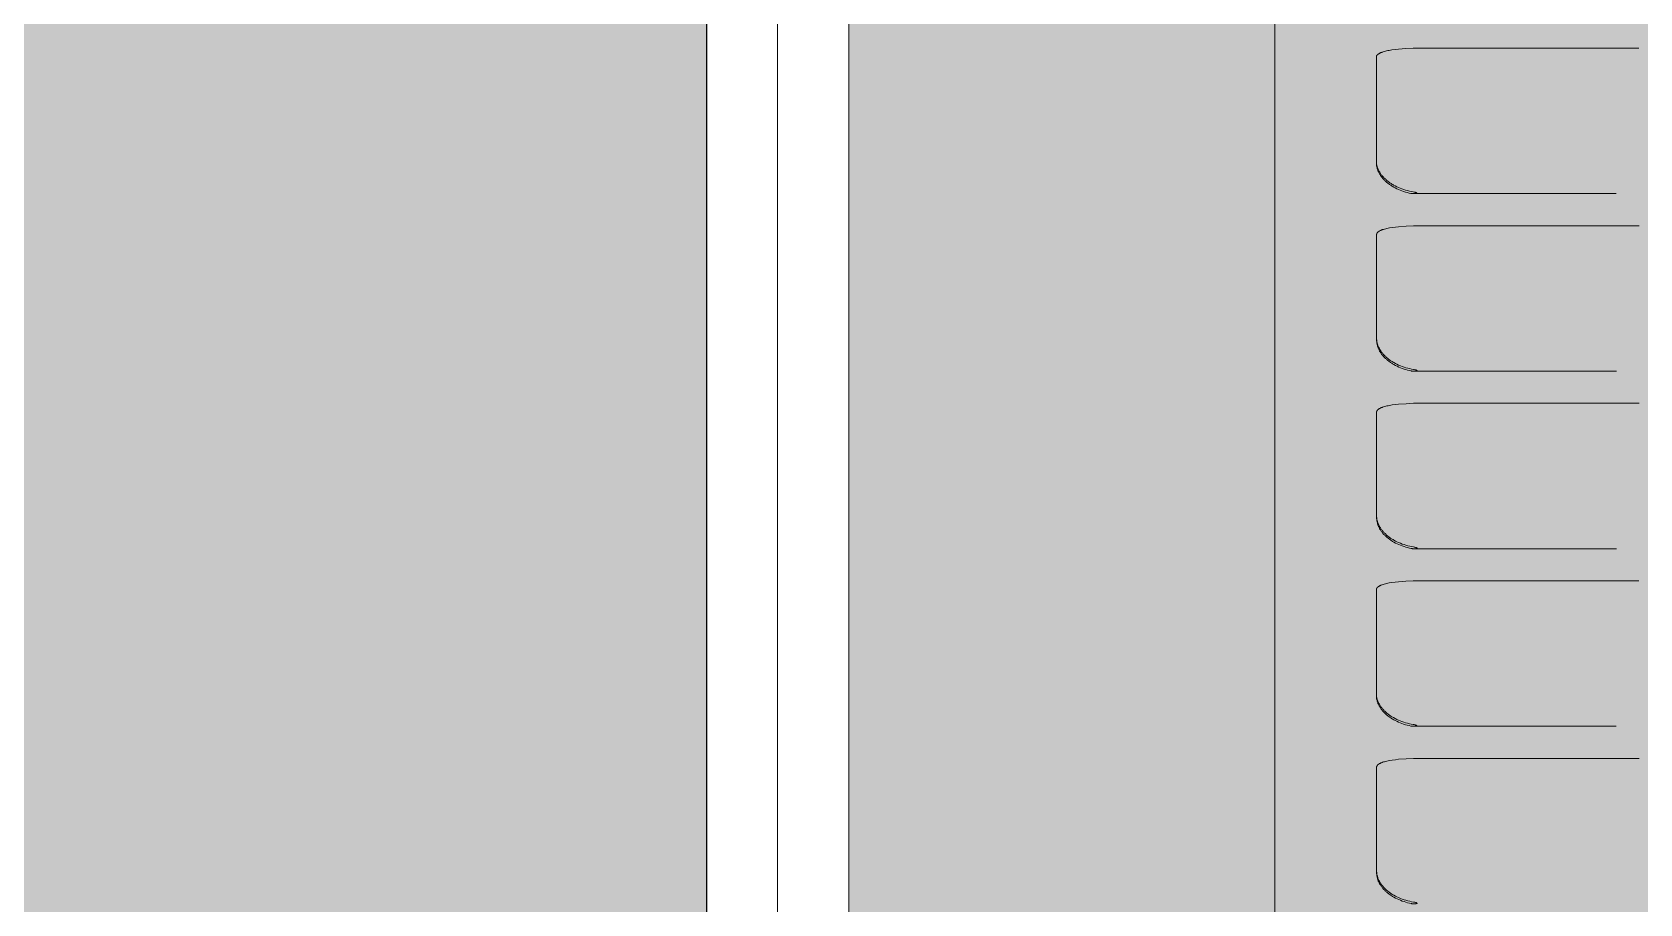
# Model space of a CAD drawing. Header units: millimetres. Extents: x 126 to 12547, y 1644 to 26714.
# Drawn here: x 727.3 to 840.5, y 25521.6 to 25583 of the extents above; entities that cross this region are included whole.
import ezdxf

# ---------------------------------------------------------------- set-up
doc = ezdxf.new("R2010")
doc.units = ezdxf.units.MM
doc.linetypes.add('CONTINUA', pattern=[0])
doc.layers.add('cono piramide', color=4, linetype='Continuous')
for name, color, linetype, lineweight in [('F_ARREDI_pareti', 1, 'Continuous', 0), ('F_CARROZZERIA esterna', 9, 'Continuous', 5), ('F_INFISSI', 4, 'Continuous', 5), ('F_MINERAL WALL', 6, 'Continuous', 5), ('F_Tendaggio', 252, 'Continuous', 5), ('F_VETRO', 140, 'Continuous', 5)]:
    doc.layers.add(name, color=color, linetype=linetype, lineweight=lineweight)

# ---------------------------------------------------------------- blocks, each defined once
blk = doc.blocks.new('TENDAGGIO_infisso piccolo_prospetto_fronte')
at = {"layer": 'F_Tendaggio'}
for points in [[(734413.38, 513679.34), (734413.34, 513679.33), (734412.82, 513679.31), (734412.3, 513679.27), (734412.07, 513679.24), (734411.85, 513679.21), (734411.65, 513679.18), (734411.56, 513679.16), (734411.47, 513679.14), (734411.39, 513679.12), (734411.31, 513679.1), (734411.23, 513679.08), (734411.16, 513679.06), (734411.13, 513679.04), (734411.1, 513679.03), (734411.07, 513679.02), (734411.04, 513679.01), (734411.01, 513679), (734410.99, 513678.98), (734410.96, 513678.97), (734410.94, 513678.96), (734410.92, 513678.94), (734410.91, 513678.94), (734410.89, 513678.93), (734410.89, 513678.92), (734410.88, 513678.92), (734410.87, 513678.91), (734410.86, 513678.9), (734410.85, 513678.9), (734410.84, 513678.89), (734410.83, 513678.88), (734410.83, 513678.87), (734410.82, 513678.87), (734410.81, 513678.86), (734410.81, 513678.85), (734410.8, 513678.85), (734410.79, 513678.84), (734410.79, 513678.83), (734410.79, 513678.83), (734410.78, 513678.82), (734410.78, 513678.82), (734410.78, 513678.82), (734410.78, 513678.81), (734410.78, 513678.81), (734410.77, 513678.8), (734410.77, 513678.8), (734410.77, 513678.8), (734410.77, 513678.79), (734410.77, 513678.79), (734410.77, 513678.79), (734410.76, 513678.78), (734410.76, 513678.78), (734410.76, 513678.77), (734410.76, 513678.77), (734410.76, 513678.77), (734410.76, 513678.76), (734410.76, 513678.76), (734410.76, 513678.75), (734410.76, 513678.75), (734410.75, 513678.75), (734410.75, 513678.74), (734410.75, 513678.74), (734410.75, 513678.73), (734410.75, 513678.73), (734410.75, 513678.73), (734410.75, 513671.38), (734410.75, 513671.33), (734410.76, 513671.29), (734410.76, 513671.25), (734410.77, 513671.2), (734410.77, 513671.16), (734410.78, 513671.12), (734410.79, 513671.07), (734410.8, 513671.03), (734410.81, 513670.98), (734410.83, 513670.94), (734410.84, 513670.9), (734410.86, 513670.85), (734410.88, 513670.81), (734410.89, 513670.77), (734410.92, 513670.72), (734410.94, 513670.68), (734410.96, 513670.64), (734410.99, 513670.6), (734411.01, 513670.56), (734411.04, 513670.51), (734411.07, 513670.47), (734411.1, 513670.43), (734411.13, 513670.39), (734411.16, 513670.35), (734411.2, 513670.31), (734411.23, 513670.27), (734411.27, 513670.23), (734411.31, 513670.19), (734411.35, 513670.15), (734411.39, 513670.11), (734411.43, 513670.08), (734411.47, 513670.04), (734411.51, 513670), (734411.56, 513669.97), (734411.61, 513669.93), (734411.65, 513669.9), (734411.7, 513669.86), (734411.75, 513669.83), (734411.8, 513669.8), (734411.85, 513669.76), (734411.9, 513669.73), (734411.96, 513669.7), (734412.07, 513669.64), (734412.18, 513669.58), (734412.3, 513669.53), (734412.43, 513669.48), (734412.55, 513669.43), (734412.68, 513669.38), (734412.81, 513669.34), (734412.94, 513669.31), (734413.08, 513669.27), (734413.21, 513669.24), (734413.34, 513669.22)], [(734429.23, 513679.34), (734413.38, 513679.34)], [(734413.6, 513669.14), (734413.6, 513669.14), (734413.6, 513669.14), (734413.6, 513669.14), (734413.6, 513669.14), (734413.6, 513669.14), (734413.6, 513669.14), (734413.6, 513669.14), (734413.6, 513669.13), (734413.6, 513669.13), (734413.6, 513669.13), (734413.6, 513669.13), (734413.6, 513669.13), (734413.6, 513669.13), (734413.6, 513669.13), (734413.6, 513669.13), (734413.6, 513669.13), (734413.6, 513669.13), (734413.6, 513669.13), (734413.6, 513669.13), (734413.6, 513669.13), (734413.6, 513669.13), (734413.6, 513669.13), (734413.6, 513669.13), (734413.6, 513669.13), (734413.6, 513669.13), (734413.6, 513669.13), (734413.6, 513669.13), (734413.6, 513669.13), (734413.6, 513669.13), (734413.6, 513669.13), (734413.6, 513669.13), (734413.6, 513669.13), (734413.6, 513669.13), (734413.6, 513669.13), (734413.6, 513669.13), (734413.6, 513669.13), (734413.6, 513669.13), (734413.6, 513669.13), (734413.6, 513669.13), (734413.6, 513669.13), (734413.6, 513669.13), (734413.6, 513669.12), (734413.6, 513669.12), (734413.59, 513669.12), (734413.59, 513669.12), (734413.59, 513669.12), (734413.59, 513669.12), (734413.59, 513669.12), (734413.59, 513669.12), (734413.59, 513669.12), (734413.58, 513669.12), (734413.57, 513669.12), (734413.56, 513669.11), (734413.55, 513669.11), (734413.54, 513669.11), (734413.52, 513669.1), (734413.51, 513669.1), (734413.5, 513669.1), (734413.46, 513669.1), (734413.44, 513669.1), (734413.41, 513669.1), (734413.39, 513669.1), (734413.36, 513669.1), (734413.33, 513669.1), (734413.31, 513669.1), (734413.28, 513669.1), (734413.26, 513669.1), (734413.23, 513669.11), (734413.21, 513669.11), (734413.18, 513669.11), (734413.05, 513669.14), (734412.93, 513669.17), (734412.8, 513669.21), (734412.67, 513669.25), (734412.55, 513669.29), (734412.43, 513669.34), (734412.31, 513669.39), (734412.19, 513669.44), (734412.08, 513669.5), (734411.97, 513669.56), (734411.87, 513669.62), (734411.82, 513669.65), (734411.77, 513669.68), (734411.72, 513669.71), (734411.67, 513669.75), (734411.62, 513669.78), (734411.58, 513669.82), (734411.54, 513669.85), (734411.49, 513669.89), (734411.45, 513669.92), (734411.41, 513669.96), (734411.37, 513669.99), (734411.33, 513670.03), (734411.29, 513670.07), (734411.26, 513670.11), (734411.22, 513670.14), (734411.19, 513670.18), (734411.16, 513670.22), (734411.13, 513670.26), (734411.1, 513670.3), (734411.07, 513670.34), (734411.04, 513670.38), (734411.01, 513670.42), (734410.99, 513670.46), (734410.96, 513670.5), (734410.94, 513670.54), (734410.92, 513670.58), (734410.9, 513670.62), (734410.88, 513670.66), (734410.86, 513670.7), (734410.85, 513670.75), (734410.83, 513670.79), (734410.82, 513670.83), (734410.81, 513670.87), (734410.8, 513670.91), (734410.79, 513670.95), (734410.78, 513670.99), (734410.77, 513671.04), (734410.76, 513671.08), (734410.76, 513671.12), (734410.76, 513671.16), (734410.75, 513671.2), (734410.75, 513671.33)], [(734413.34, 513669.22), (734413.4, 513669.21), (734413.45, 513669.2), (734413.49, 513669.19), (734413.51, 513669.18), (734413.54, 513669.18), (734413.55, 513669.17), (734413.56, 513669.17), (734413.56, 513669.17), (734413.57, 513669.16), (734413.57, 513669.16), (734413.58, 513669.16), (734413.58, 513669.16), (734413.58, 513669.16), (734413.59, 513669.16), (734413.59, 513669.15), (734413.59, 513669.15), (734413.59, 513669.15), (734413.59, 513669.15), (734413.59, 513669.15), (734413.6, 513669.15), (734413.6, 513669.15), (734413.6, 513669.15), (734413.6, 513669.15), (734413.6, 513669.15), (734413.6, 513669.15), (734413.6, 513669.15), (734413.6, 513669.15), (734413.6, 513669.15), (734413.6, 513669.15), (734413.6, 513669.14), (734413.6, 513669.14), (734413.6, 513669.14), (734413.6, 513669.14), (734413.6, 513669.14), (734413.6, 513669.14), (734413.6, 513669.14), (734413.6, 513669.14), (734413.6, 513669.14), (734413.6, 513669.14), (734413.6, 513669.14), (734413.6, 513669.14), (734413.6, 513669.14), (734413.6, 513669.14), (734413.6, 513669.14), (734413.6, 513669.14), (734413.6, 513669.14), (734413.6, 513669.14), (734413.6, 513669.14), (734413.6, 513669.14), (734413.6, 513669.14), (734413.6, 513669.14), (734413.6, 513669.14), (734413.6, 513669.14), (734413.6, 513669.14), (734413.6, 513669.14), (734413.6, 513669.14)], [(734413.39, 513669.1), (734427.63, 513669.1)], [(734413.4, 513666.84), (734413.36, 513666.84), (734412.84, 513666.81), (734412.32, 513666.77), (734412.09, 513666.74), (734411.87, 513666.71), (734411.67, 513666.68), (734411.58, 513666.66), (734411.49, 513666.64), (734411.41, 513666.62), (734411.33, 513666.6), (734411.25, 513666.58), (734411.18, 513666.56), (734411.15, 513666.55), (734411.12, 513666.54), (734411.09, 513666.52), (734411.06, 513666.51), (734411.03, 513666.5), (734411.01, 513666.49), (734410.98, 513666.47), (734410.96, 513666.46), (734410.94, 513666.45), (734410.93, 513666.44), (734410.92, 513666.43), (734410.91, 513666.43), (734410.9, 513666.42), (734410.89, 513666.41), (734410.88, 513666.41), (734410.87, 513666.4), (734410.86, 513666.39), (734410.85, 513666.38), (734410.85, 513666.38), (734410.84, 513666.37), (734410.83, 513666.36), (734410.83, 513666.36), (734410.82, 513666.35), (734410.81, 513666.34), (734410.81, 513666.33), (734410.81, 513666.33), (734410.8, 513666.33), (734410.8, 513666.32), (734410.8, 513666.32), (734410.8, 513666.31), (734410.8, 513666.31), (734410.79, 513666.31), (734410.79, 513666.3), (734410.79, 513666.3), (734410.79, 513666.3), (734410.79, 513666.29), (734410.79, 513666.29), (734410.78, 513666.28), (734410.78, 513666.28), (734410.78, 513666.28), (734410.78, 513666.27), (734410.78, 513666.27), (734410.78, 513666.26), (734410.78, 513666.26), (734410.78, 513666.26), (734410.78, 513666.25), (734410.78, 513666.25), (734410.77, 513666.25), (734410.77, 513666.24), (734410.77, 513666.24), (734410.77, 513666.23), (734410.77, 513666.23), (734410.77, 513658.88), (734410.77, 513658.84), (734410.78, 513658.79), (734410.78, 513658.75), (734410.79, 513658.7), (734410.79, 513658.66), (734410.8, 513658.62), (734410.81, 513658.57), (734410.82, 513658.53), (734410.83, 513658.49), (734410.85, 513658.44), (734410.86, 513658.4), (734410.88, 513658.36), (734410.9, 513658.31), (734410.92, 513658.27), (734410.94, 513658.23), (734410.96, 513658.18), (734410.98, 513658.14), (734411.01, 513658.1), (734411.03, 513658.06), (734411.06, 513658.02), (734411.09, 513657.97), (734411.12, 513657.93), (734411.15, 513657.89), (734411.18, 513657.85), (734411.22, 513657.81), (734411.25, 513657.77), (734411.29, 513657.73), (734411.33, 513657.69), (734411.37, 513657.66), (734411.41, 513657.62), (734411.45, 513657.58), (734411.49, 513657.54), (734411.53, 513657.51), (734411.58, 513657.47), (734411.63, 513657.43), (734411.67, 513657.4), (734411.72, 513657.36), (734411.77, 513657.33), (734411.82, 513657.3), (734411.87, 513657.27), (734411.93, 513657.23), (734411.98, 513657.2), (734412.09, 513657.14), (734412.2, 513657.08), (734412.32, 513657.03), (734412.45, 513656.98), (734412.57, 513656.93), (734412.7, 513656.88), (734412.83, 513656.84), (734412.96, 513656.81), (734413.1, 513656.78), (734413.23, 513656.75), (734413.36, 513656.72)], [(734429.25, 513666.84), (734413.4, 513666.84)], [(734413.63, 513656.64), (734413.63, 513656.64), (734413.63, 513656.64), (734413.63, 513656.64), (734413.63, 513656.64), (734413.63, 513656.64), (734413.63, 513656.64), (734413.63, 513656.64), (734413.63, 513656.64), (734413.63, 513656.64), (734413.63, 513656.64), (734413.63, 513656.64), (734413.63, 513656.64), (734413.62, 513656.64), (734413.62, 513656.64), (734413.62, 513656.64), (734413.62, 513656.64), (734413.62, 513656.64), (734413.62, 513656.64), (734413.62, 513656.64), (734413.62, 513656.64), (734413.62, 513656.63), (734413.62, 513656.63), (734413.62, 513656.63), (734413.62, 513656.63), (734413.62, 513656.63), (734413.62, 513656.63), (734413.62, 513656.63), (734413.62, 513656.63), (734413.62, 513656.63), (734413.62, 513656.63), (734413.62, 513656.63), (734413.62, 513656.63), (734413.62, 513656.63), (734413.62, 513656.63), (734413.62, 513656.63), (734413.62, 513656.63), (734413.62, 513656.63), (734413.62, 513656.63), (734413.62, 513656.63), (734413.62, 513656.63), (734413.62, 513656.63), (734413.62, 513656.63), (734413.62, 513656.63), (734413.62, 513656.63), (734413.61, 513656.63), (734413.61, 513656.63), (734413.61, 513656.62), (734413.61, 513656.62), (734413.61, 513656.62), (734413.61, 513656.62), (734413.6, 513656.62), (734413.59, 513656.62), (734413.58, 513656.61), (734413.57, 513656.61), (734413.56, 513656.61), (734413.54, 513656.61), (734413.53, 513656.6), (734413.52, 513656.6), (734413.48, 513656.6), (734413.46, 513656.6), (734413.43, 513656.6), (734413.41, 513656.6), (734413.38, 513656.6), (734413.35, 513656.6), (734413.33, 513656.6), (734413.3, 513656.6), (734413.28, 513656.6), (734413.25, 513656.61), (734413.23, 513656.61), (734413.2, 513656.62), (734413.08, 513656.64), (734412.95, 513656.68), (734412.82, 513656.71), (734412.7, 513656.75), (734412.57, 513656.79), (734412.45, 513656.84), (734412.33, 513656.89), (734412.21, 513656.95), (734412.1, 513657), (734411.99, 513657.06), (734411.89, 513657.12), (734411.84, 513657.15), (734411.79, 513657.18), (734411.74, 513657.22), (734411.69, 513657.25), (734411.65, 513657.28), (734411.6, 513657.32), (734411.56, 513657.35), (734411.51, 513657.39), (734411.47, 513657.42), (734411.43, 513657.46), (734411.39, 513657.5), (734411.35, 513657.53), (734411.32, 513657.57), (734411.28, 513657.61), (734411.24, 513657.65), (734411.21, 513657.69), (734411.18, 513657.72), (734411.15, 513657.76), (734411.12, 513657.8), (734411.09, 513657.84), (734411.06, 513657.88), (734411.03, 513657.92), (734411.01, 513657.96), (734410.98, 513658), (734410.96, 513658.04), (734410.94, 513658.08), (734410.92, 513658.13), (734410.9, 513658.17), (734410.88, 513658.21), (734410.87, 513658.25), (734410.85, 513658.29), (734410.84, 513658.33), (734410.83, 513658.37), (734410.82, 513658.41), (734410.81, 513658.46), (734410.8, 513658.5), (734410.79, 513658.54), (734410.78, 513658.58), (734410.78, 513658.62), (734410.78, 513658.66), (734410.77, 513658.7), (734410.77, 513658.84)], [(734413.36, 513656.72), (734413.42, 513656.71), (734413.47, 513656.7), (734413.51, 513656.69), (734413.53, 513656.69), (734413.56, 513656.68), (734413.57, 513656.68), (734413.58, 513656.67), (734413.58, 513656.67), (734413.59, 513656.67), (734413.6, 513656.66), (734413.6, 513656.66), (734413.6, 513656.66), (734413.6, 513656.66), (734413.61, 513656.66), (734413.61, 513656.66), (734413.61, 513656.66), (734413.61, 513656.65), (734413.61, 513656.65), (734413.62, 513656.65), (734413.62, 513656.65), (734413.62, 513656.65), (734413.62, 513656.65), (734413.62, 513656.65), (734413.62, 513656.65), (734413.62, 513656.65), (734413.62, 513656.65), (734413.62, 513656.65), (734413.62, 513656.65), (734413.62, 513656.65), (734413.62, 513656.65), (734413.62, 513656.65), (734413.62, 513656.65), (734413.62, 513656.65), (734413.62, 513656.65), (734413.62, 513656.65), (734413.62, 513656.64), (734413.62, 513656.64), (734413.62, 513656.64), (734413.62, 513656.64), (734413.62, 513656.64), (734413.62, 513656.64), (734413.62, 513656.64), (734413.62, 513656.64), (734413.62, 513656.64), (734413.62, 513656.64), (734413.62, 513656.64), (734413.63, 513656.64), (734413.63, 513656.64), (734413.63, 513656.64), (734413.63, 513656.64), (734413.63, 513656.64), (734413.63, 513656.64), (734413.63, 513656.64), (734413.63, 513656.64), (734413.63, 513656.64), (734413.63, 513656.64)], [(734413.41, 513656.6), (734427.65, 513656.6)], [(734413.4, 513654.34), (734413.36, 513654.34), (734412.84, 513654.31), (734412.32, 513654.27), (734412.09, 513654.25), (734411.87, 513654.22), (734411.67, 513654.18), (734411.58, 513654.17), (734411.49, 513654.15), (734411.41, 513654.13), (734411.33, 513654.11), (734411.25, 513654.08), (734411.18, 513654.06), (734411.15, 513654.05), (734411.12, 513654.04), (734411.09, 513654.03), (734411.06, 513654.01), (734411.03, 513654), (734411.01, 513653.99), (734410.98, 513653.98), (734410.96, 513653.96), (734410.94, 513653.95), (734410.93, 513653.94), (734410.92, 513653.94), (734410.91, 513653.93), (734410.9, 513653.92), (734410.89, 513653.91), (734410.88, 513653.91), (734410.87, 513653.9), (734410.86, 513653.89), (734410.85, 513653.89), (734410.85, 513653.88), (734410.84, 513653.87), (734410.83, 513653.86), (734410.83, 513653.86), (734410.82, 513653.85), (734410.81, 513653.84), (734410.81, 513653.84), (734410.81, 513653.83), (734410.8, 513653.83), (734410.8, 513653.82), (734410.8, 513653.82), (734410.8, 513653.82), (734410.8, 513653.81), (734410.79, 513653.81), (734410.79, 513653.81), (734410.79, 513653.8), (734410.79, 513653.8), (734410.79, 513653.79), (734410.79, 513653.79), (734410.78, 513653.79), (734410.78, 513653.78), (734410.78, 513653.78), (734410.78, 513653.77), (734410.78, 513653.77), (734410.78, 513653.77), (734410.78, 513653.76), (734410.78, 513653.76), (734410.78, 513653.76), (734410.78, 513653.75), (734410.77, 513653.75), (734410.77, 513653.74), (734410.77, 513653.74), (734410.77, 513653.74), (734410.77, 513653.73), (734410.77, 513646.38), (734410.77, 513646.34), (734410.78, 513646.29), (734410.78, 513646.25), (734410.79, 513646.21), (734410.79, 513646.16), (734410.8, 513646.12), (734410.81, 513646.08), (734410.82, 513646.03), (734410.83, 513645.99), (734410.85, 513645.95), (734410.86, 513645.9), (734410.88, 513645.86), (734410.9, 513645.82), (734410.92, 513645.77), (734410.94, 513645.73), (734410.96, 513645.69), (734410.98, 513645.64), (734411.01, 513645.6), (734411.03, 513645.56), (734411.06, 513645.52), (734411.09, 513645.48), (734411.12, 513645.44), (734411.15, 513645.4), (734411.18, 513645.35), (734411.22, 513645.31), (734411.25, 513645.27), (734411.29, 513645.24), (734411.33, 513645.2), (734411.37, 513645.16), (734411.41, 513645.12), (734411.45, 513645.08), (734411.49, 513645.04), (734411.53, 513645.01), (734411.58, 513644.97), (734411.63, 513644.94), (734411.67, 513644.9), (734411.72, 513644.87), (734411.77, 513644.83), (734411.82, 513644.8), (734411.87, 513644.77), (734411.93, 513644.74), (734411.98, 513644.7), (734412.09, 513644.64), (734412.2, 513644.59), (734412.32, 513644.53), (734412.45, 513644.48), (734412.57, 513644.43), (734412.7, 513644.39), (734412.83, 513644.35), (734412.96, 513644.31), (734413.1, 513644.28), (734413.23, 513644.25), (734413.36, 513644.23)], [(734429.25, 513654.34), (734413.4, 513654.34)], [(734413.63, 513644.14), (734413.63, 513644.14), (734413.63, 513644.14), (734413.63, 513644.14), (734413.63, 513644.14), (734413.63, 513644.14), (734413.63, 513644.14), (734413.63, 513644.14), (734413.63, 513644.14), (734413.63, 513644.14), (734413.63, 513644.14), (734413.63, 513644.14), (734413.63, 513644.14), (734413.62, 513644.14), (734413.62, 513644.14), (734413.62, 513644.14), (734413.62, 513644.14), (734413.62, 513644.14), (734413.62, 513644.14), (734413.62, 513644.14), (734413.62, 513644.14), (734413.62, 513644.14), (734413.62, 513644.14), (734413.62, 513644.14), (734413.62, 513644.14), (734413.62, 513644.14), (734413.62, 513644.14), (734413.62, 513644.14), (734413.62, 513644.14), (734413.62, 513644.13), (734413.62, 513644.13), (734413.62, 513644.13), (734413.62, 513644.13), (734413.62, 513644.13), (734413.62, 513644.13), (734413.62, 513644.13), (734413.62, 513644.13), (734413.62, 513644.13), (734413.62, 513644.13), (734413.62, 513644.13), (734413.62, 513644.13), (734413.62, 513644.13), (734413.62, 513644.13), (734413.62, 513644.13), (734413.62, 513644.13), (734413.61, 513644.13), (734413.61, 513644.13), (734413.61, 513644.13), (734413.61, 513644.13), (734413.61, 513644.13), (734413.61, 513644.12), (734413.6, 513644.12), (734413.59, 513644.12), (734413.58, 513644.12), (734413.57, 513644.11), (734413.56, 513644.11), (734413.54, 513644.11), (734413.53, 513644.11), (734413.52, 513644.11), (734413.48, 513644.1), (734413.46, 513644.1), (734413.43, 513644.1), (734413.41, 513644.1), (734413.38, 513644.1), (734413.35, 513644.1), (734413.33, 513644.1), (734413.3, 513644.1), (734413.28, 513644.11), (734413.25, 513644.11), (734413.23, 513644.11), (734413.2, 513644.12), (734413.08, 513644.15), (734412.95, 513644.18), (734412.82, 513644.21), (734412.7, 513644.25), (734412.57, 513644.3), (734412.45, 513644.34), (734412.33, 513644.39), (734412.21, 513644.45), (734412.1, 513644.5), (734411.99, 513644.56), (734411.89, 513644.62), (734411.84, 513644.65), (734411.79, 513644.69), (734411.74, 513644.72), (734411.69, 513644.75), (734411.65, 513644.79), (734411.6, 513644.82), (734411.56, 513644.86), (734411.51, 513644.89), (734411.47, 513644.93), (734411.43, 513644.96), (734411.39, 513645), (734411.35, 513645.04), (734411.32, 513645.07), (734411.28, 513645.11), (734411.24, 513645.15), (734411.21, 513645.19), (734411.18, 513645.23), (734411.15, 513645.26), (734411.12, 513645.3), (734411.09, 513645.34), (734411.06, 513645.38), (734411.03, 513645.42), (734411.01, 513645.46), (734410.98, 513645.5), (734410.96, 513645.55), (734410.94, 513645.59), (734410.92, 513645.63), (734410.9, 513645.67), (734410.88, 513645.71), (734410.87, 513645.75), (734410.85, 513645.79), (734410.84, 513645.83), (734410.83, 513645.87), (734410.82, 513645.92), (734410.81, 513645.96), (734410.8, 513646), (734410.79, 513646.04), (734410.78, 513646.08), (734410.78, 513646.12), (734410.78, 513646.16), (734410.77, 513646.21), (734410.77, 513646.34)], [(734413.36, 513644.23), (734413.42, 513644.22), (734413.47, 513644.21), (734413.51, 513644.19), (734413.53, 513644.19), (734413.56, 513644.18), (734413.57, 513644.18), (734413.58, 513644.18), (734413.58, 513644.17), (734413.59, 513644.17), (734413.6, 513644.17), (734413.6, 513644.17), (734413.6, 513644.16), (734413.6, 513644.16), (734413.61, 513644.16), (734413.61, 513644.16), (734413.61, 513644.16), (734413.61, 513644.16), (734413.61, 513644.16), (734413.62, 513644.16), (734413.62, 513644.16), (734413.62, 513644.15), (734413.62, 513644.15), (734413.62, 513644.15), (734413.62, 513644.15), (734413.62, 513644.15), (734413.62, 513644.15), (734413.62, 513644.15), (734413.62, 513644.15), (734413.62, 513644.15), (734413.62, 513644.15), (734413.62, 513644.15), (734413.62, 513644.15), (734413.62, 513644.15), (734413.62, 513644.15), (734413.62, 513644.15), (734413.62, 513644.15), (734413.62, 513644.15), (734413.62, 513644.15), (734413.62, 513644.15), (734413.62, 513644.15), (734413.62, 513644.15), (734413.62, 513644.15), (734413.62, 513644.15), (734413.62, 513644.15), (734413.62, 513644.14), (734413.62, 513644.14), (734413.63, 513644.14), (734413.63, 513644.14), (734413.63, 513644.14), (734413.63, 513644.14), (734413.63, 513644.14), (734413.63, 513644.14), (734413.63, 513644.14), (734413.63, 513644.14), (734413.63, 513644.14), (734413.63, 513644.14)], [(734413.41, 513644.1), (734427.65, 513644.1)], [(734413.38, 513641.84), (734413.34, 513641.84), (734412.82, 513641.82), (734412.3, 513641.77), (734412.07, 513641.75), (734411.85, 513641.72), (734411.65, 513641.69), (734411.56, 513641.67), (734411.47, 513641.65), (734411.39, 513641.63), (734411.31, 513641.61), (734411.23, 513641.59), (734411.16, 513641.56), (734411.13, 513641.55), (734411.1, 513641.54), (734411.07, 513641.53), (734411.04, 513641.52), (734411.01, 513641.5), (734410.99, 513641.49), (734410.96, 513641.48), (734410.94, 513641.46), (734410.92, 513641.45), (734410.91, 513641.44), (734410.89, 513641.44), (734410.89, 513641.43), (734410.88, 513641.42), (734410.87, 513641.42), (734410.86, 513641.41), (734410.85, 513641.4), (734410.84, 513641.4), (734410.83, 513641.39), (734410.83, 513641.38), (734410.82, 513641.37), (734410.81, 513641.37), (734410.81, 513641.36), (734410.8, 513641.35), (734410.79, 513641.34), (734410.79, 513641.34), (734410.79, 513641.33), (734410.78, 513641.33), (734410.78, 513641.33), (734410.78, 513641.32), (734410.78, 513641.32), (734410.78, 513641.31), (734410.77, 513641.31), (734410.77, 513641.31), (734410.77, 513641.3), (734410.77, 513641.3), (734410.77, 513641.3), (734410.77, 513641.29), (734410.76, 513641.29), (734410.76, 513641.28), (734410.76, 513641.28), (734410.76, 513641.28), (734410.76, 513641.27), (734410.76, 513641.27), (734410.76, 513641.27), (734410.76, 513641.26), (734410.76, 513641.26), (734410.75, 513641.25), (734410.75, 513641.25), (734410.75, 513641.25), (734410.75, 513641.24), (734410.75, 513641.24), (734410.75, 513641.23), (734410.75, 513633.88), (734410.75, 513633.84), (734410.76, 513633.8), (734410.76, 513633.75), (734410.77, 513633.71), (734410.77, 513633.67), (734410.78, 513633.62), (734410.79, 513633.58), (734410.8, 513633.53), (734410.81, 513633.49), (734410.83, 513633.45), (734410.84, 513633.4), (734410.86, 513633.36), (734410.88, 513633.32), (734410.89, 513633.27), (734410.92, 513633.23), (734410.94, 513633.19), (734410.96, 513633.15), (734410.99, 513633.1), (734411.01, 513633.06), (734411.04, 513633.02), (734411.07, 513632.98), (734411.1, 513632.94), (734411.13, 513632.9), (734411.16, 513632.86), (734411.2, 513632.82), (734411.23, 513632.78), (734411.27, 513632.74), (734411.31, 513632.7), (734411.35, 513632.66), (734411.39, 513632.62), (734411.43, 513632.58), (734411.47, 513632.55), (734411.51, 513632.51), (734411.56, 513632.47), (734411.61, 513632.44), (734411.65, 513632.4), (734411.7, 513632.37), (734411.75, 513632.34), (734411.8, 513632.3), (734411.85, 513632.27), (734411.9, 513632.24), (734411.96, 513632.21), (734412.07, 513632.15), (734412.18, 513632.09), (734412.3, 513632.03), (734412.43, 513631.98), (734412.55, 513631.93), (734412.68, 513631.89), (734412.81, 513631.85), (734412.94, 513631.81), (734413.08, 513631.78), (734413.21, 513631.75), (734413.34, 513631.73)], [(734429.23, 513641.84), (734413.38, 513641.84)], [(734413.6, 513631.64), (734413.6, 513631.64), (734413.6, 513631.64), (734413.6, 513631.64), (734413.6, 513631.64), (734413.6, 513631.64), (734413.6, 513631.64), (734413.6, 513631.64), (734413.6, 513631.64), (734413.6, 513631.64), (734413.6, 513631.64), (734413.6, 513631.64), (734413.6, 513631.64), (734413.6, 513631.64), (734413.6, 513631.64), (734413.6, 513631.64), (734413.6, 513631.64), (734413.6, 513631.64), (734413.6, 513631.64), (734413.6, 513631.64), (734413.6, 513631.64), (734413.6, 513631.64), (734413.6, 513631.64), (734413.6, 513631.64), (734413.6, 513631.64), (734413.6, 513631.64), (734413.6, 513631.64), (734413.6, 513631.64), (734413.6, 513631.64), (734413.6, 513631.64), (734413.6, 513631.64), (734413.6, 513631.64), (734413.6, 513631.64), (734413.6, 513631.64), (734413.6, 513631.64), (734413.6, 513631.63), (734413.6, 513631.63), (734413.6, 513631.63), (734413.6, 513631.63), (734413.6, 513631.63), (734413.6, 513631.63), (734413.6, 513631.63), (734413.6, 513631.63), (734413.6, 513631.63), (734413.59, 513631.63), (734413.59, 513631.63), (734413.59, 513631.63), (734413.59, 513631.63), (734413.59, 513631.63), (734413.59, 513631.63), (734413.59, 513631.63), (734413.58, 513631.63), (734413.57, 513631.62), (734413.56, 513631.62), (734413.55, 513631.62), (734413.54, 513631.61), (734413.52, 513631.61), (734413.51, 513631.61), (734413.5, 513631.61), (734413.46, 513631.6), (734413.44, 513631.6), (734413.41, 513631.6), (734413.39, 513631.6), (734413.36, 513631.6), (734413.33, 513631.6), (734413.31, 513631.6), (734413.28, 513631.61), (734413.26, 513631.61), (734413.23, 513631.61), (734413.21, 513631.62), (734413.18, 513631.62), (734413.05, 513631.65), (734412.93, 513631.68), (734412.8, 513631.71), (734412.67, 513631.75), (734412.55, 513631.8), (734412.43, 513631.85), (734412.31, 513631.9), (734412.19, 513631.95), (734412.08, 513632.01), (734411.97, 513632.06), (734411.87, 513632.13), (734411.82, 513632.16), (734411.77, 513632.19), (734411.72, 513632.22), (734411.67, 513632.25), (734411.62, 513632.29), (734411.58, 513632.32), (734411.54, 513632.36), (734411.49, 513632.39), (734411.45, 513632.43), (734411.41, 513632.46), (734411.37, 513632.5), (734411.33, 513632.54), (734411.29, 513632.58), (734411.26, 513632.61), (734411.22, 513632.65), (734411.19, 513632.69), (734411.16, 513632.73), (734411.13, 513632.77), (734411.1, 513632.81), (734411.07, 513632.85), (734411.04, 513632.89), (734411.01, 513632.93), (734410.99, 513632.97), (734410.96, 513633.01), (734410.94, 513633.05), (734410.92, 513633.09), (734410.9, 513633.13), (734410.88, 513633.17), (734410.86, 513633.21), (734410.85, 513633.25), (734410.83, 513633.29), (734410.82, 513633.34), (734410.81, 513633.38), (734410.8, 513633.42), (734410.79, 513633.46), (734410.78, 513633.5), (734410.77, 513633.54), (734410.76, 513633.58), (734410.76, 513633.63), (734410.76, 513633.67), (734410.75, 513633.71), (734410.75, 513633.84)], [(734413.34, 513631.73), (734413.4, 513631.72), (734413.45, 513631.71), (734413.49, 513631.7), (734413.51, 513631.69), (734413.54, 513631.68), (734413.55, 513631.68), (734413.56, 513631.68), (734413.56, 513631.67), (734413.57, 513631.67), (734413.57, 513631.67), (734413.58, 513631.67), (734413.58, 513631.67), (734413.58, 513631.66), (734413.59, 513631.66), (734413.59, 513631.66), (734413.59, 513631.66), (734413.59, 513631.66), (734413.59, 513631.66), (734413.59, 513631.66), (734413.6, 513631.66), (734413.6, 513631.66), (734413.6, 513631.66), (734413.6, 513631.66), (734413.6, 513631.65), (734413.6, 513631.65), (734413.6, 513631.65), (734413.6, 513631.65), (734413.6, 513631.65), (734413.6, 513631.65), (734413.6, 513631.65), (734413.6, 513631.65), (734413.6, 513631.65), (734413.6, 513631.65), (734413.6, 513631.65), (734413.6, 513631.65), (734413.6, 513631.65), (734413.6, 513631.65), (734413.6, 513631.65), (734413.6, 513631.65), (734413.6, 513631.65), (734413.6, 513631.65), (734413.6, 513631.65), (734413.6, 513631.65), (734413.6, 513631.65), (734413.6, 513631.65), (734413.6, 513631.65), (734413.6, 513631.65), (734413.6, 513631.65), (734413.6, 513631.65), (734413.6, 513631.65), (734413.6, 513631.64), (734413.6, 513631.64), (734413.6, 513631.64), (734413.6, 513631.64), (734413.6, 513631.64), (734413.6, 513631.64)], [(734413.39, 513631.6), (734427.63, 513631.6)], [(734413.4, 513629.34), (734413.36, 513629.34), (734412.84, 513629.32), (734412.32, 513629.28), (734412.09, 513629.25), (734411.87, 513629.22), (734411.67, 513629.19), (734411.58, 513629.17), (734411.49, 513629.15), (734411.41, 513629.13), (734411.33, 513629.11), (734411.25, 513629.09), (734411.18, 513629.07), (734411.15, 513629.05), (734411.12, 513629.04), (734411.09, 513629.03), (734411.06, 513629.02), (734411.03, 513629.01), (734411.01, 513628.99), (734410.98, 513628.98), (734410.96, 513628.97), (734410.94, 513628.95), (734410.93, 513628.95), (734410.92, 513628.94), (734410.91, 513628.93), (734410.9, 513628.93), (734410.89, 513628.92), (734410.88, 513628.91), (734410.87, 513628.91), (734410.86, 513628.9), (734410.85, 513628.89), (734410.85, 513628.88), (734410.84, 513628.88), (734410.83, 513628.87), (734410.83, 513628.86), (734410.82, 513628.85), (734410.81, 513628.85), (734410.81, 513628.84), (734410.81, 513628.84), (734410.8, 513628.83), (734410.8, 513628.83), (734410.8, 513628.83), (734410.8, 513628.82), (734410.8, 513628.82), (734410.79, 513628.81), (734410.79, 513628.81), (734410.79, 513628.81), (734410.79, 513628.8), (734410.79, 513628.8), (734410.79, 513628.79), (734410.78, 513628.79), (734410.78, 513628.79), (734410.78, 513628.78), (734410.78, 513628.78), (734410.78, 513628.78), (734410.78, 513628.77), (734410.78, 513628.77), (734410.78, 513628.76), (734410.78, 513628.76), (734410.78, 513628.76), (734410.77, 513628.75), (734410.77, 513628.75), (734410.77, 513628.74), (734410.77, 513628.74), (734410.77, 513628.74), (734410.77, 513621.39), (734410.77, 513621.34), (734410.78, 513621.3), (734410.78, 513621.26), (734410.79, 513621.21), (734410.79, 513621.17), (734410.8, 513621.12), (734410.81, 513621.08), (734410.82, 513621.04), (734410.83, 513620.99), (734410.85, 513620.95), (734410.86, 513620.91), (734410.88, 513620.86), (734410.9, 513620.82), (734410.92, 513620.78), (734410.94, 513620.73), (734410.96, 513620.69), (734410.98, 513620.65), (734411.01, 513620.61), (734411.03, 513620.56), (734411.06, 513620.52), (734411.09, 513620.48), (734411.12, 513620.44), (734411.15, 513620.4), (734411.18, 513620.36), (734411.22, 513620.32), (734411.25, 513620.28), (734411.29, 513620.24), (734411.33, 513620.2), (734411.37, 513620.16), (734411.41, 513620.12), (734411.45, 513620.09), (734411.49, 513620.05), (734411.53, 513620.01), (734411.58, 513619.98), (734411.63, 513619.94), (734411.67, 513619.91), (734411.72, 513619.87), (734411.77, 513619.84), (734411.82, 513619.8), (734411.87, 513619.77), (734411.93, 513619.74), (734411.98, 513619.71), (734412.09, 513619.65), (734412.2, 513619.59), (734412.32, 513619.54), (734412.45, 513619.48), (734412.57, 513619.44), (734412.7, 513619.39), (734412.83, 513619.35), (734412.96, 513619.31), (734413.1, 513619.28), (734413.23, 513619.25), (734413.36, 513619.23)], [(734429.25, 513629.34), (734413.4, 513629.34)], [(734413.63, 513619.15), (734413.63, 513619.15), (734413.63, 513619.15), (734413.63, 513619.15), (734413.63, 513619.15), (734413.63, 513619.14), (734413.63, 513619.14), (734413.63, 513619.14), (734413.63, 513619.14), (734413.63, 513619.14), (734413.63, 513619.14), (734413.63, 513619.14), (734413.63, 513619.14), (734413.62, 513619.14), (734413.62, 513619.14), (734413.62, 513619.14), (734413.62, 513619.14), (734413.62, 513619.14), (734413.62, 513619.14), (734413.62, 513619.14), (734413.62, 513619.14), (734413.62, 513619.14), (734413.62, 513619.14), (734413.62, 513619.14), (734413.62, 513619.14), (734413.62, 513619.14), (734413.62, 513619.14), (734413.62, 513619.14), (734413.62, 513619.14), (734413.62, 513619.14), (734413.62, 513619.14), (734413.62, 513619.14), (734413.62, 513619.14), (734413.62, 513619.14), (734413.62, 513619.14), (734413.62, 513619.14), (734413.62, 513619.14), (734413.62, 513619.14), (734413.62, 513619.14), (734413.62, 513619.14), (734413.62, 513619.14), (734413.62, 513619.13), (734413.62, 513619.13), (734413.62, 513619.13), (734413.62, 513619.13), (734413.61, 513619.13), (734413.61, 513619.13), (734413.61, 513619.13), (734413.61, 513619.13), (734413.61, 513619.13), (734413.61, 513619.13), (734413.6, 513619.13), (734413.59, 513619.12), (734413.58, 513619.12), (734413.57, 513619.12), (734413.56, 513619.12), (734413.54, 513619.11), (734413.53, 513619.11), (734413.52, 513619.11), (734413.48, 513619.11), (734413.46, 513619.11), (734413.43, 513619.1), (734413.41, 513619.1), (734413.38, 513619.1), (734413.35, 513619.11), (734413.33, 513619.11), (734413.3, 513619.11), (734413.28, 513619.11), (734413.25, 513619.11), (734413.23, 513619.12), (734413.2, 513619.12), (734413.08, 513619.15), (734412.95, 513619.18), (734412.82, 513619.22), (734412.7, 513619.26), (734412.57, 513619.3), (734412.45, 513619.35), (734412.33, 513619.4), (734412.21, 513619.45), (734412.1, 513619.51), (734411.99, 513619.57), (734411.89, 513619.63), (734411.84, 513619.66), (734411.79, 513619.69), (734411.74, 513619.72), (734411.69, 513619.76), (734411.65, 513619.79), (734411.6, 513619.82), (734411.56, 513619.86), (734411.51, 513619.9), (734411.47, 513619.93), (734411.43, 513619.97), (734411.39, 513620), (734411.35, 513620.04), (734411.32, 513620.08), (734411.28, 513620.12), (734411.24, 513620.15), (734411.21, 513620.19), (734411.18, 513620.23), (734411.15, 513620.27), (734411.12, 513620.31), (734411.09, 513620.35), (734411.06, 513620.39), (734411.03, 513620.43), (734411.01, 513620.47), (734410.98, 513620.51), (734410.96, 513620.55), (734410.94, 513620.59), (734410.92, 513620.63), (734410.9, 513620.67), (734410.88, 513620.71), (734410.87, 513620.76), (734410.85, 513620.8), (734410.84, 513620.84), (734410.83, 513620.88), (734410.82, 513620.92), (734410.81, 513620.96), (734410.8, 513621), (734410.79, 513621.05), (734410.78, 513621.09), (734410.78, 513621.13), (734410.78, 513621.17), (734410.77, 513621.21), (734410.77, 513621.34)], [(734413.36, 513619.23), (734413.42, 513619.22), (734413.47, 513619.21), (734413.51, 513619.2), (734413.53, 513619.19), (734413.56, 513619.19), (734413.57, 513619.18), (734413.58, 513619.18), (734413.58, 513619.18), (734413.59, 513619.17), (734413.6, 513619.17), (734413.6, 513619.17), (734413.6, 513619.17), (734413.6, 513619.17), (734413.61, 513619.16), (734413.61, 513619.16), (734413.61, 513619.16), (734413.61, 513619.16), (734413.61, 513619.16), (734413.62, 513619.16), (734413.62, 513619.16), (734413.62, 513619.16), (734413.62, 513619.16), (734413.62, 513619.16), (734413.62, 513619.16), (734413.62, 513619.16), (734413.62, 513619.16), (734413.62, 513619.16), (734413.62, 513619.16), (734413.62, 513619.15), (734413.62, 513619.15), (734413.62, 513619.15), (734413.62, 513619.15), (734413.62, 513619.15), (734413.62, 513619.15), (734413.62, 513619.15), (734413.62, 513619.15), (734413.62, 513619.15), (734413.62, 513619.15), (734413.62, 513619.15), (734413.62, 513619.15), (734413.62, 513619.15), (734413.62, 513619.15), (734413.62, 513619.15), (734413.62, 513619.15), (734413.62, 513619.15), (734413.62, 513619.15), (734413.63, 513619.15), (734413.63, 513619.15), (734413.63, 513619.15), (734413.63, 513619.15), (734413.63, 513619.15), (734413.63, 513619.15), (734413.63, 513619.15), (734413.63, 513619.15), (734413.63, 513619.15), (734413.63, 513619.15)]]:
    blk.add_lwpolyline(points, dxfattribs=at)
blk = doc.blocks.new('INFISSO L.400 MM_prospetto_fronte')
at = {"layer": 'F_VETRO', "transparency": 33554579}
h = blk.add_hatch(color=153, dxfattribs=at)
h.dxf.hatch_style = 1
h.set_gradient(color1=(102, 153, 204), color2=(251, 252, 254), rotation=45, one_color=1, tint=0.994624)
h.paths.add_polyline_path([(-15858.48, 12715.63), (-16258.48, 12715.63), (-16258.48, 11495.63), (-15858.48, 11495.63)])
at = {"layer": 'F_CARROZZERIA esterna', "color": 1}
blk.add_lwpolyline([(-15818.48, 12755.63), (-16298.48, 12755.63), (-16298.48, 11455.63), (-15818.48, 11455.63)], close=True, dxfattribs=at)
at = {"layer": 'F_INFISSI', "ltscale": 0.25}
blk.add_lwpolyline([(-15823.48, 12750.63), (-16293.48, 12750.63), (-16293.48, 11460.63), (-15823.48, 11460.63)], close=True, dxfattribs=at)
at = {"layer": 'F_INFISSI', "color": 41, "linetype": 'CONTINUA', "lineweight": 13, "ltscale": 0.25}
blk.add_lwpolyline([(-15858.48, 12715.63), (-16258.48, 12715.63), (-16258.48, 11495.63), (-15858.48, 11495.63)], close=True, dxfattribs=at)
blk = doc.blocks.new('RIV.to_pareti e soffitto_slider_armadiature_camera master_sez.......')
at = {"layer": 'F_INFISSI', "true_color": 0x636466}
h = blk.add_hatch(color=251, dxfattribs=at)
h.dxf.hatch_style = 1
h.paths.add_polyline_path([(734352.12, 514201.28), (734352.12, 512921.28), (734812.12, 512921.28), (734812.12, 514201.28)])
h.paths.add_polyline_path([(734382.12, 514171.28), (734782.12, 514171.28), (734782.12, 512951.28), (734382.12, 512951.28)], flags=16)
at = {"layer": 'F_MINERAL WALL', "true_color": 0x636466, "transparency": 33554559}
h = blk.add_hatch(dxfattribs=at)
h.set_pattern_fill('AR-SAND', color=251)
h.set_pattern_definition([(37.5, (2500, 0), (-1.6000313, 48.9413237), [0, -38.608, 0, -43.18, 0, -41.275]), (7.5, (2500, 0), (44.9523283, 71.68251), [0, -20.828, 0, -34.798, 0, -13.335]), (327.5, (2468.76, 0), (79.099237, 0.1437185), [0, -12.7, 0, -45.72, 0, -59.69]), (317.5, (2468.76, 0), (76.355645, 22.2929323), [0, -6.35, 0, -29.972, 0, -34.29])])
h.paths.add_polyline_path([(733693.12, 514601.28), (733693.12, 512521.28), (734878.12, 512521.28), (734878.12, 514601.28)])
h.paths.add_polyline_path([(734822.12, 514211.28), (734822.12, 512911.28), (734342.12, 512911.28), (734342.12, 514211.28)], flags=16)
at = {"layer": 'F_INFISSI', "color": 7}
for points in [[(734352.12, 512921.28), (734812.12, 512921.28), (734812.12, 514201.28), (734352.12, 514201.28)], [(734382.12, 512951.28), (734782.12, 512951.28), (734782.12, 514171.28), (734382.12, 514171.28)]]:
    blk.add_lwpolyline(points, close=True, dxfattribs=at)
at = {"layer": 'F_MINERAL WALL'}
blk.add_lwpolyline([(734342.12, 514211.28), (734822.12, 514211.28), (734822.12, 512911.28), (734342.12, 512911.28)], close=True, dxfattribs=at)
at = {"color": 1}
blk.add_blockref('INFISSO L.400 MM_prospetto_fronte', (750640.59, 501455.65), dxfattribs=at)
at = {"layer": 'cono piramide', "color": 2, "lineweight": 5}
blk.add_blockref('TENDAGGIO_infisso piccolo_prospetto_fronte', (-21.49, -10), dxfattribs=at)

msp = doc.modelspace()

# ---------------------------------------------------------------- block references
at = {"layer": 'F_ARREDI_pareti', "color": 2, "lineweight": 5}
msp.add_blockref('RIV.to_pareti e soffitto_slider_armadiature_camera master_sez.......', (-733567.34, -488087.48), dxfattribs=at)

doc.saveas('drawing.dxf')
